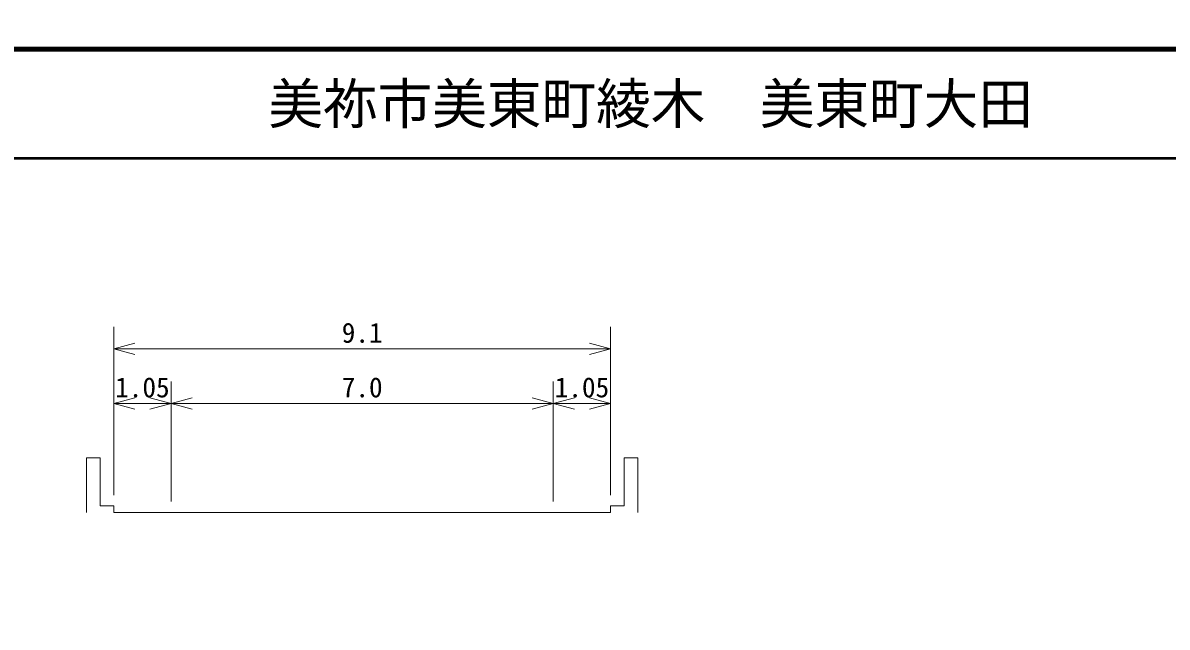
# Model space of a CAD drawing. Units: millimetres on the paper, enlarged 1000 times, with parts at other scales. Extents: x -1553829 to 1976667, y 20000 to 3795123.
# Drawn here: x 382537 to 487318, y 327063 to 382402 of the extents above; entities that cross this region are included whole.
import ezdxf
from ezdxf.enums import TextEntityAlignment as Align

# ---------------------------------------------------------------- set-up
doc = ezdxf.new("R2010")
doc.units = ezdxf.units.MM
doc.header["$LTSCALE"] = 1000
for name, color, linetype, lineweight in [('M-BGD', 7, 'Continuous', 25), ('M-STR-HTXT', 7, 'Continuous', 13), ('M-TTL', 2, 'Continuous', 140), ('M-TTL-LINE', 7, 'Continuous', 50)]:
    doc.layers.add(name, color=color, linetype=linetype, lineweight=lineweight)
doc.layers.add('M-TTL-TXT', color=7, linetype='Continuous')
doc.styles.add('ＭＳ ゴシック', font='')
doc.styles.get('ＭＳ ゴシック').set_extended_font_data('MS Gothic')

msp = doc.modelspace()

# ---------------------------------------------------------------- linework, layer by layer
at = {"layer": 'M-BGD'}
msp.add_arc((211419, 2029875), 1765248, 274.21554, 274.21554, dxfattribs=at)
at = {"layer": 'M-STR-HTXT'}
for p, q in [((390858, 339156), (390858, 354556)), ((436358, 339156), (436358, 354556)), ((392790, 353074), (390858, 352556)), ((390858, 352556), (436358, 352556)), ((390858, 352556), (392790, 352038)), ((436358, 352556), (434426, 353074)), ((434426, 352038), (436358, 352556)), ((396108, 338556), (396108, 349556)), ((431108, 338556), (431108, 349556)), ((392790, 348074), (390858, 347556)), ((396108, 347556), (394176, 348074)), ((398040, 348074), (396108, 347556)), ((431108, 347556), (429176, 348074)), ((433040, 348074), (431108, 347556)), ((436358, 347556), (434426, 348074)), ((390858, 347556), (396108, 347556)), ((390858, 347556), (392790, 347038)), ((394176, 347038), (396108, 347556)), ((396108, 347556), (431108, 347556)), ((396108, 347556), (398040, 347038)), ((429176, 347038), (431108, 347556)), ((431108, 347556), (436358, 347556)), ((431108, 347556), (433040, 347038)), ((434426, 347038), (436358, 347556)), ((389608, 342556), (388358, 342556)), ((388358, 337556), (388358, 342556)), ((389608, 338156), (389608, 342556)), ((437608, 338156), (437608, 342556)), ((437608, 342556), (438858, 342556)), ((438858, 337556), (438858, 342556)), ((390858, 338156), (389608, 338156)), ((390858, 337556), (390858, 338156)), ((390858, 337556), (436358, 337556)), ((436358, 337556), (436358, 338156)), ((436358, 338156), (437608, 338156))]:
    msp.add_line(p, q, dxfattribs=at)
at = {"layer": 'M-TTL'}
msp.add_line((680000, 380000), (40000, 380000), dxfattribs=at)
at = {"layer": 'M-TTL-LINE'}
msp.add_line((40000, 370000), (680000, 370000), dxfattribs=at)

# ---------------------------------------------------------------- texts
at = {"layer": 'M-STR-HTXT', "style": 'ＭＳ ゴシック'}
for s, p in [('9.1', (413608, 352556)), ('1.05', (393483, 347556)), ('7.0', (413608, 347556)), ('1.05', (433733, 347556))]:
    msp.add_text(s, height=1833, dxfattribs=at).set_placement(p, align=Align.BOTTOM_CENTER)
at = {"layer": 'M-TTL-TXT', "style": 'ＭＳ ゴシック'}
msp.add_text('美祢市美東町綾木\u3000美東町大田', height=3666, dxfattribs=at).set_placement((405024, 375000), align=Align.MIDDLE_LEFT)

doc.saveas('drawing.dxf')
